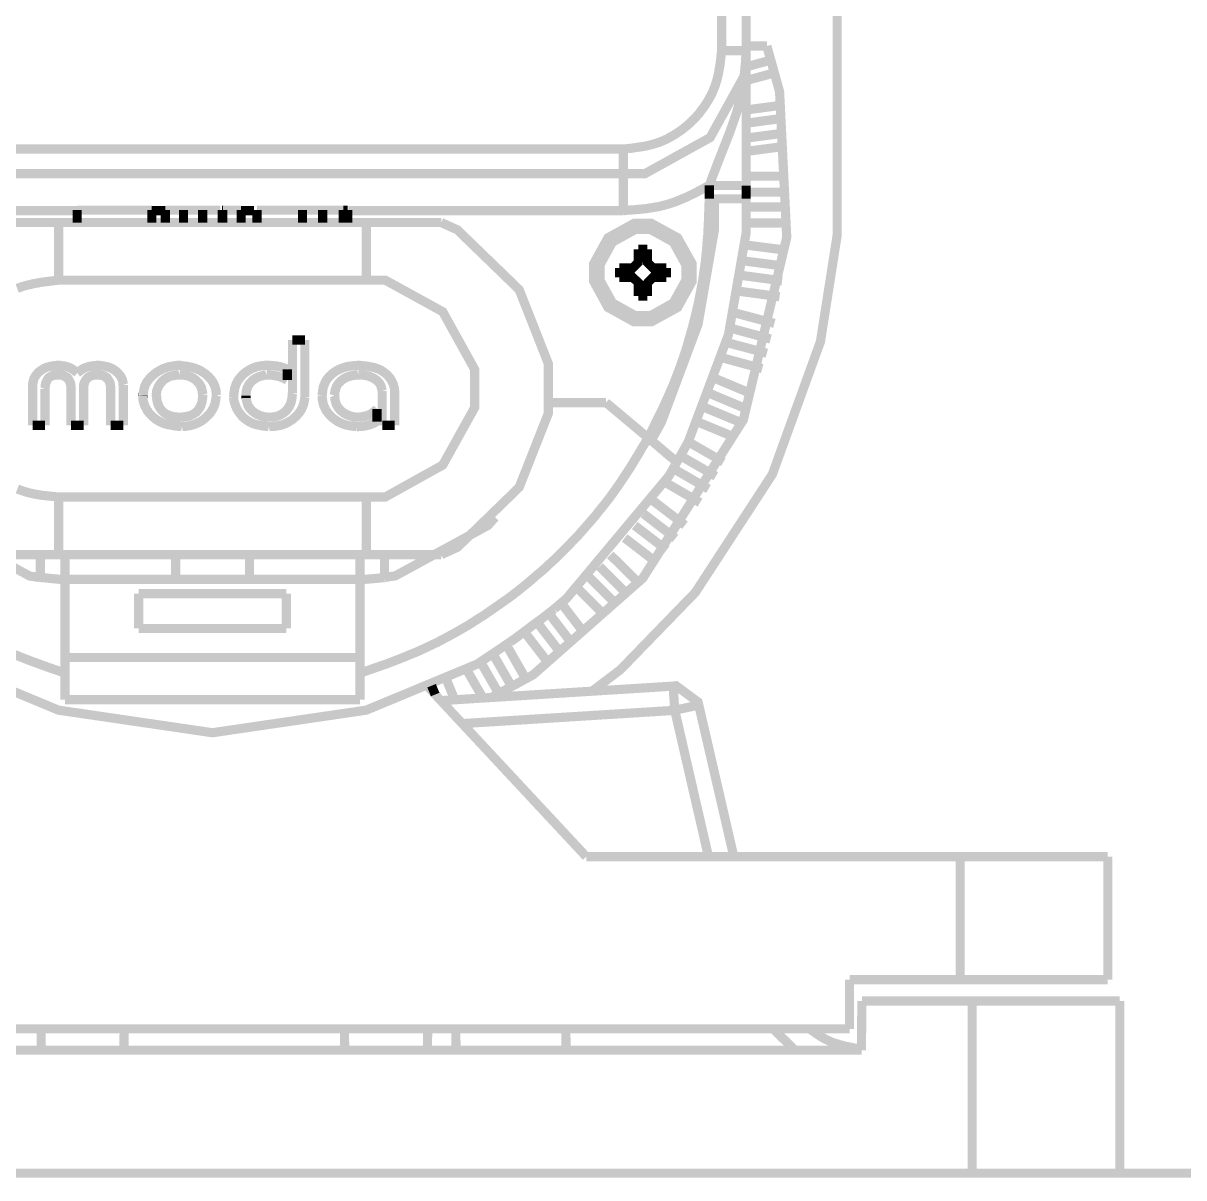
# Model space of a CAD drawing. Extents: x 0.54 to 10.46, y 0.74 to 7.76.
# Drawn here: x 9.474 to 9.8248, y 4.0445 to 4.3934 of the extents above; entities that cross this region are included whole.
import ezdxf

# ---------------------------------------------------------------- set-up
doc = ezdxf.new("R2010")
doc.units = 0
doc.layers.get('0').update_dxf_attribs({"linetype": 'CONTINUOUS'})

msp = doc.modelspace()

# ---------------------------------------------------------------- linework, layer by layer
at = {"color": 0, "const_width": 0.00278}
for points in [[(9.68511, 4.3851), (9.68511, 4.5281)], [(9.69254, 4.5281), (9.69254, 4.3851)], [(9.72006, 4.43338), (9.72006, 4.34011)], [(9.61556, 4.18967), (9.62815, 4.1965), (9.66129, 4.22569), (9.69168, 4.27354), (9.70481, 4.32867), (9.70264, 4.37272), (9.69879, 4.3865)], [(9.68511, 4.3851), (9.68506, 4.38439), (9.68494, 4.38363), (9.6849, 4.38292), (9.68479, 4.38217), (9.68468, 4.38146), (9.68463, 4.38075), (9.68446, 4.37999), (9.68425, 4.37858), (9.68392, 4.37717), (9.68375, 4.37642), (9.68354, 4.37576), (9.68332, 4.37506), (9.68311, 4.3744), (9.68283, 4.37369), (9.68257, 4.37304), (9.68229, 4.37235), (9.68197, 4.37169), (9.68158, 4.37104), (9.68126, 4.37044), (9.68088, 4.36979), (9.68012, 4.3686), (9.67969, 4.36794), (9.67925, 4.3674), (9.67839, 4.36621), (9.67692, 4.36458), (9.67637, 4.3641), (9.67589, 4.36356), (9.67481, 4.36257), (9.67426, 4.36214), (9.67367, 4.36165), (9.67313, 4.36122), (9.67253, 4.36079), (9.67193, 4.3604), (9.67128, 4.35997), (9.67068, 4.3596), (9.67003, 4.35921), (9.66938, 4.35889), (9.66878, 4.35851), (9.66808, 4.35818), (9.66749, 4.35792), (9.66678, 4.35764), (9.66613, 4.35736), (9.66401, 4.35672), (9.66336, 4.35656), (9.66265, 4.35639), (9.66189, 4.35622), (9.65978, 4.3559), (9.65901, 4.35579), (9.65831, 4.35568), (9.65756, 4.35558), (9.65685, 4.35553), (9.65608, 4.35542), (9.65539, 4.35536)], [(9.65539, 4.34793), (9.66194, 4.34793), (9.68164, 4.35883), (9.69254, 4.37853), (9.69254, 4.3851)], [(9.69254, 4.3851), (9.69228, 4.38075), (9.69217, 4.37989), (9.69211, 4.37901), (9.69146, 4.37381), (9.69125, 4.37294), (9.69114, 4.37207), (9.69092, 4.37125), (9.69069, 4.37039), (9.69054, 4.36951), (9.69026, 4.36871), (9.69006, 4.36783), (9.68983, 4.36703), (9.68956, 4.36615), (9.68901, 4.36453), (9.68875, 4.36367), (9.68842, 4.36285), (9.68815, 4.36203), (9.68782, 4.36117), (9.68756, 4.36035), (9.6869, 4.35872), (9.68658, 4.35786), (9.6856, 4.35542), (9.68528, 4.35454), (9.68463, 4.35292), (9.68431, 4.35206), (9.68397, 4.35124), (9.683, 4.34864), (9.68267, 4.34782), (9.68201, 4.34608), (9.68175, 4.34521), (9.68138, 4.34435)], [(9.69254, 4.3851), (9.68511, 4.3851)], [(9.69879, 4.3865), (9.69254, 4.3865)], [(9.69254, 4.3851), (9.69254, 4.34435)], [(9.69993, 4.38222), (9.69254, 4.38021)], [(9.69254, 4.37608), (9.70085, 4.37831)], [(9.70281, 4.36854), (9.69254, 4.36719)], [(9.69254, 4.36317), (9.7034, 4.36464)], [(9.704, 4.36019), (9.69254, 4.35867)], [(9.40701, 4.35536), (9.65539, 4.35536)], [(9.65539, 4.35536), (9.65539, 4.34793)], [(9.69254, 4.35465), (9.70443, 4.35622)], [(9.40701, 4.34793), (9.65539, 4.34793)], [(9.65539, 4.33675), (9.65539, 4.34793)], [(9.70508, 4.34717), (9.69254, 4.34717)], [(9.65539, 4.33675), (9.65625, 4.33681), (9.65712, 4.33692), (9.65799, 4.33697), (9.65881, 4.33703), (9.65967, 4.33713), (9.66054, 4.33718), (9.6614, 4.33729), (9.66228, 4.33735), (9.66308, 4.33751), (9.66396, 4.33762), (9.66482, 4.33778), (9.66564, 4.33789), (9.66644, 4.33806), (9.66808, 4.33849), (9.66894, 4.33871), (9.66971, 4.33897), (9.67133, 4.33951), (9.6721, 4.33985), (9.6729, 4.34017), (9.67367, 4.3405), (9.67449, 4.34082), (9.676, 4.34158), (9.67681, 4.34196), (9.67757, 4.34233), (9.67833, 4.34278), (9.6791, 4.34315), (9.6799, 4.34358), (9.68061, 4.34397), (9.68138, 4.34435)], [(9.68138, 4.34033), (9.68138, 4.3444)], [(9.68138, 4.34435), (9.69254, 4.34435)], [(9.69254, 4.34435), (9.69254, 4.34033)], [(9.69254, 4.34233), (9.70518, 4.34233)], [(9.646, 4.19157), (9.65451, 4.19803), (9.67719, 4.2214), (9.70047, 4.25711), (9.715, 4.29719), (9.72006, 4.32937), (9.72006, 4.34006)], [(9.68138, 4.34033), (9.6811, 4.33247), (9.68099, 4.33089), (9.68093, 4.32932), (9.68078, 4.32781), (9.68056, 4.32465), (9.68039, 4.32308), (9.68024, 4.32156), (9.67979, 4.31842), (9.67958, 4.31689), (9.67936, 4.31532), (9.67904, 4.31381), (9.67876, 4.31222), (9.67844, 4.31071), (9.67817, 4.30914), (9.67779, 4.30761), (9.67746, 4.3061), (9.67632, 4.30154), (9.67458, 4.29546), (9.6741, 4.294), (9.67361, 4.29249), (9.67307, 4.29101), (9.67258, 4.28956), (9.67204, 4.28808), (9.67144, 4.28657), (9.6709, 4.28515), (9.67031, 4.28369), (9.66965, 4.28222), (9.66906, 4.28082), (9.6684, 4.2794), (9.66775, 4.27794), (9.6671, 4.27653), (9.66499, 4.27229), (9.66433, 4.27089), (9.66363, 4.26953), (9.66287, 4.26812)], [(9.66385, 4.26731), (9.66694, 4.27289), (9.678, 4.30246), (9.68289, 4.33068), (9.68289, 4.34006)], [(9.6716, 4.26079), (9.67503, 4.26687), (9.68718, 4.29921), (9.69254, 4.33008), (9.69254, 4.34033)], [(9.69254, 4.34033), (9.68138, 4.34033)], [(9.51286, 4.33692), (9.49029, 4.33692)], [(9.49029, 4.33692), (9.49029, 4.33317)], [(9.51286, 4.33692), (9.51286, 4.33317)], [(9.51693, 4.33692), (9.51693, 4.33317)], [(9.52246, 4.33692), (9.51693, 4.33692)], [(9.52246, 4.33692), (9.52246, 4.33317)], [(9.52821, 4.33692), (9.52251, 4.33692)], [(9.52821, 4.33692), (9.52821, 4.33317)], [(9.53358, 4.33692), (9.52821, 4.33692)], [(9.53435, 4.33692), (9.53407, 4.33692)], [(9.53412, 4.33692), (9.53412, 4.33317)], [(9.53435, 4.33692), (9.53435, 4.33317)], [(9.53987, 4.33692), (9.53435, 4.33692)], [(9.53987, 4.33692), (9.53987, 4.33317)], [(9.54465, 4.33317), (9.54465, 4.33692)], [(9.55843, 4.33692), (9.54471, 4.33692)], [(9.55843, 4.33692), (9.55843, 4.33317)], [(9.56451, 4.33692), (9.55843, 4.33692)], [(9.56451, 4.33692), (9.56451, 4.33317)], [(9.57075, 4.33692), (9.56451, 4.33692)], [(9.57075, 4.33692), (9.57075, 4.33317)], [(9.57206, 4.33692), (9.57075, 4.33692)], [(9.57206, 4.33692), (9.57206, 4.33317)], [(9.70518, 4.33783), (9.69254, 4.33783)], [(9.48469, 4.33317), (9.46203, 4.33317)], [(9.48469, 4.31575), (9.48469, 4.33317)], [(9.48469, 4.33317), (9.57769, 4.33317)], [(9.57769, 4.33317), (9.57769, 4.31575)], [(9.60037, 4.33317), (9.57769, 4.33317)], [(9.63276, 4.28299), (9.63276, 4.29047), (9.62392, 4.31288), (9.60525, 4.33094), (9.60037, 4.33317)], [(9.69239, 4.33301), (9.70503, 4.33301)], [(9.65994, 4.32508), (9.66271, 4.32508)], [(9.65994, 4.32167), (9.65994, 4.32508)], [(9.66271, 4.32508), (9.66271, 4.32167)], [(9.70449, 4.32482), (9.69194, 4.32644)], [(9.65767, 4.31944), (9.65821, 4.31944), (9.65989, 4.32113), (9.65989, 4.32167)], [(9.65994, 4.32249), (9.66271, 4.32249)], [(9.66271, 4.32167), (9.66271, 4.32113), (9.66439, 4.31944), (9.66499, 4.31944)], [(9.69146, 4.32161), (9.704, 4.31999)], [(9.65424, 4.31944), (9.65767, 4.31944)], [(9.65424, 4.31662), (9.65424, 4.31944)], [(9.65685, 4.31662), (9.65685, 4.31944)], [(9.66499, 4.31944), (9.6684, 4.31944)], [(9.66581, 4.31944), (9.66581, 4.31662)], [(9.6684, 4.31944), (9.6684, 4.31662)], [(9.47217, 4.31326), (9.47319, 4.31364), (9.47418, 4.31396), (9.47521, 4.31424), (9.47624, 4.31446), (9.47726, 4.31472), (9.47831, 4.31489), (9.47939, 4.31511), (9.48042, 4.31521), (9.4815, 4.31538), (9.48258, 4.31549), (9.48367, 4.31565), (9.48469, 4.31575)], [(9.48469, 4.31575), (9.57769, 4.31575)], [(9.57769, 4.25022), (9.58344, 4.25022), (9.60081, 4.25988), (9.61046, 4.27724), (9.61046, 4.28299), (9.61046, 4.28879), (9.60081, 4.30621), (9.58344, 4.31575), (9.57769, 4.31575)], [(9.65767, 4.31662), (9.65424, 4.31662)], [(9.65994, 4.3144), (9.65994, 4.315), (9.65821, 4.31662), (9.65767, 4.31662)], [(9.65994, 4.31099), (9.65994, 4.31435)], [(9.66271, 4.3144), (9.66271, 4.31099)], [(9.66499, 4.31662), (9.66439, 4.31662), (9.66276, 4.31494), (9.66276, 4.31435)], [(9.6684, 4.31662), (9.66499, 4.31662)], [(9.7034, 4.31554), (9.69092, 4.31722)], [(9.66271, 4.31353), (9.65994, 4.31353)], [(9.66271, 4.31099), (9.65994, 4.31099)], [(9.69011, 4.31244), (9.70264, 4.31076)], [(9.70107, 4.30268), (9.68886, 4.30593)], [(9.68778, 4.30126), (9.69993, 4.29796)], [(9.55539, 4.29769), (9.55914, 4.29769)], [(9.55539, 4.28157), (9.55539, 4.29769)], [(9.55914, 4.29769), (9.55914, 4.28043)], [(9.69879, 4.29368), (9.68658, 4.29693)], [(9.47683, 4.28407), (9.47683, 4.28429), (9.47689, 4.28444), (9.47694, 4.28467), (9.47694, 4.28483), (9.477, 4.28504), (9.47706, 4.28521), (9.47706, 4.28543), (9.47715, 4.28575), (9.47721, 4.28597), (9.47743, 4.28629), (9.47749, 4.28646), (9.4776, 4.28668), (9.47771, 4.28678), (9.47803, 4.28728), (9.47819, 4.28743), (9.47831, 4.2876), (9.47857, 4.28787), (9.47874, 4.28797), (9.479, 4.28825), (9.47999, 4.2889), (9.48014, 4.28896), (9.48047, 4.28917), (9.48062, 4.28922), (9.48085, 4.28933), (9.48118, 4.28944), (9.48139, 4.2895), (9.48156, 4.28956), (9.48178, 4.28961), (9.48193, 4.28965), (9.48215, 4.28971), (9.48232, 4.28976), (9.48247, 4.28976), (9.48269, 4.28982), (9.48292, 4.28982), (9.48307, 4.28988), (9.48329, 4.28988), (9.48346, 4.28993), (9.48383, 4.28993), (9.48406, 4.28999), (9.48465, 4.28999)], [(9.48465, 4.28999), (9.48508, 4.28999), (9.48525, 4.28993), (9.48557, 4.28993), (9.48574, 4.28988), (9.48606, 4.28988), (9.48617, 4.28982), (9.48639, 4.28982), (9.48649, 4.28976), (9.48665, 4.28976), (9.48714, 4.28961), (9.48725, 4.28961), (9.48774, 4.28944), (9.48785, 4.28939), (9.48801, 4.28928), (9.48833, 4.28917), (9.48844, 4.28911), (9.48861, 4.28901), (9.48872, 4.28896), (9.48887, 4.28885), (9.48899, 4.28879), (9.4891, 4.28868), (9.48926, 4.28857), (9.48936, 4.28851), (9.48953, 4.28842), (9.48975, 4.28819), (9.4899, 4.28808), (9.49001, 4.28803), (9.49035, 4.28771)], [(9.49035, 4.28771), (9.4905, 4.28782), (9.49061, 4.28792), (9.49078, 4.28803), (9.49089, 4.28814), (9.49104, 4.28825), (9.49115, 4.28836), (9.49132, 4.28847), (9.49143, 4.28857), (9.49175, 4.28879), (9.49186, 4.28885), (9.49219, 4.28907), (9.49251, 4.28917), (9.49268, 4.28928), (9.49382, 4.28965), (9.49403, 4.28971), (9.49414, 4.28971), (9.49436, 4.28976), (9.49451, 4.28976), (9.49468, 4.28982), (9.49485, 4.28982), (9.49507, 4.28988), (9.49539, 4.28988), (9.49556, 4.28993), (9.4961, 4.28993), (9.49625, 4.28999), (9.49681, 4.28999)], [(9.49681, 4.28999), (9.49696, 4.28999), (9.49713, 4.28993), (9.49756, 4.28993), (9.49772, 4.28988), (9.49789, 4.28988), (9.4981, 4.28982), (9.49826, 4.28982), (9.49849, 4.28976), (9.49864, 4.28976), (9.49881, 4.28971), (9.49903, 4.28965), (9.49918, 4.28961), (9.4994, 4.28956), (9.49957, 4.28956), (9.49972, 4.2895), (9.49989, 4.28939), (9.50006, 4.28933), (9.50028, 4.28928), (9.50043, 4.28922), (9.5006, 4.28911), (9.50076, 4.28907), (9.50108, 4.28885), (9.50125, 4.28879), (9.50174, 4.28847), (9.50185, 4.28836), (9.50217, 4.28814), (9.50228, 4.28797), (9.50244, 4.28787), (9.50271, 4.2876), (9.50282, 4.28743), (9.5031, 4.28717), (9.50319, 4.287), (9.50331, 4.28689), (9.50353, 4.28657), (9.50358, 4.2864), (9.50379, 4.28608), (9.50385, 4.28592), (9.5039, 4.28569), (9.50401, 4.28554), (9.50401, 4.28537), (9.50407, 4.28521), (9.50413, 4.285), (9.50413, 4.28483), (9.50418, 4.28461), (9.50418, 4.28424), (9.50424, 4.28407)], [(9.51019, 4.28097), (9.51031, 4.28153), (9.51031, 4.28179), (9.51036, 4.28212), (9.51058, 4.28321), (9.51069, 4.28347), (9.51074, 4.28375), (9.51085, 4.28396), (9.51096, 4.28424), (9.51107, 4.28444), (9.51124, 4.28472), (9.51139, 4.28494), (9.51156, 4.28521), (9.51221, 4.28608), (9.51303, 4.28689), (9.51346, 4.28722), (9.51367, 4.28743), (9.51432, 4.28792), (9.51454, 4.28803), (9.51508, 4.28836), (9.51531, 4.28851), (9.51557, 4.28863), (9.51579, 4.28874), (9.51606, 4.2889), (9.51628, 4.28901), (9.51654, 4.28911), (9.51682, 4.28917), (9.51736, 4.28939), (9.51758, 4.28944), (9.5179, 4.28956), (9.51812, 4.28961), (9.51844, 4.28965), (9.51867, 4.28971), (9.51899, 4.28976), (9.51926, 4.28982), (9.51953, 4.28982), (9.52007, 4.28993), (9.52035, 4.28993), (9.52061, 4.28999), (9.52115, 4.28999)], [(9.52115, 4.28999), (9.52149, 4.28999), (9.52203, 4.28988), (9.52235, 4.28988), (9.52289, 4.28976), (9.52322, 4.28976), (9.52458, 4.2895), (9.5249, 4.28939), (9.52513, 4.28933), (9.52544, 4.28928), (9.52567, 4.28917), (9.52599, 4.28911), (9.52621, 4.28901), (9.52729, 4.28857), (9.5275, 4.28842), (9.52778, 4.28831), (9.528, 4.28814), (9.52826, 4.28797), (9.52849, 4.28782), (9.52875, 4.28765), (9.52919, 4.28733), (9.5294, 4.28711), (9.52963, 4.28694), (9.52983, 4.28674), (9.53006, 4.28657), (9.53022, 4.28635), (9.53065, 4.28592), (9.53097, 4.28549), (9.53114, 4.28521), (9.53131, 4.285), (9.53142, 4.28472), (9.53157, 4.2845), (9.53201, 4.28342), (9.53212, 4.28288), (9.53222, 4.28261), (9.53228, 4.28233), (9.53228, 4.28201), (9.53233, 4.28174), (9.53233, 4.28119), (9.53239, 4.28087)], [(9.5376, 4.28039), (9.5376, 4.28065), (9.53765, 4.28093), (9.53765, 4.28119), (9.53771, 4.28147), (9.53771, 4.28174), (9.53787, 4.28256), (9.53787, 4.28282), (9.53792, 4.2831), (9.53803, 4.28331), (9.53808, 4.28358), (9.53819, 4.28386), (9.53825, 4.28407), (9.53836, 4.28435), (9.53847, 4.28456), (9.53857, 4.28483), (9.53868, 4.28504), (9.53885, 4.28532), (9.53901, 4.28554), (9.53911, 4.28575), (9.53928, 4.28597), (9.5395, 4.28618), (9.53961, 4.2864), (9.54021, 4.287), (9.54036, 4.28722), (9.54081, 4.28754), (9.54096, 4.28771), (9.54124, 4.28787), (9.54139, 4.28803), (9.54167, 4.28819), (9.54189, 4.28836), (9.5421, 4.28847), (9.54232, 4.28863), (9.54258, 4.28874), (9.54281, 4.2889), (9.54308, 4.28901), (9.54329, 4.28911), (9.54357, 4.28922), (9.54378, 4.28933), (9.54406, 4.28939), (9.54428, 4.2895), (9.54454, 4.28961), (9.54536, 4.28976), (9.54557, 4.28982), (9.5459, 4.28988), (9.54611, 4.28988), (9.54639, 4.28993), (9.54665, 4.28993), (9.54693, 4.28999), (9.54719, 4.28999)], [(9.54719, 4.28999), (9.54856, 4.28999), (9.54872, 4.28993), (9.54958, 4.28993), (9.54975, 4.28988), (9.55007, 4.28988), (9.55024, 4.28982), (9.55057, 4.28982), (9.55072, 4.28976), (9.55094, 4.28976), (9.55106, 4.28971), (9.55122, 4.28965), (9.55143, 4.28965), (9.55154, 4.28961), (9.55171, 4.28956), (9.55192, 4.2895), (9.55208, 4.28944), (9.55219, 4.28939), (9.55236, 4.28939), (9.55257, 4.28933), (9.55268, 4.28928), (9.55365, 4.28896), (9.55382, 4.28885)], [(9.56435, 4.28087), (9.5644, 4.28119), (9.5644, 4.28147), (9.56446, 4.28174), (9.56451, 4.28207), (9.56451, 4.28233), (9.56461, 4.28288), (9.56467, 4.28321), (9.56472, 4.28347), (9.56483, 4.28375), (9.56489, 4.28401), (9.56506, 4.28429), (9.56526, 4.28483), (9.56537, 4.28504), (9.56569, 4.2856), (9.56603, 4.28603), (9.56619, 4.28629), (9.5664, 4.28651), (9.56657, 4.28674), (9.56679, 4.28689), (9.56722, 4.28733), (9.56765, 4.28765), (9.56793, 4.28787), (9.56836, 4.28819), (9.56862, 4.28831), (9.56885, 4.28847), (9.56912, 4.28857), (9.56939, 4.28874), (9.56967, 4.28885), (9.56988, 4.28896), (9.57021, 4.28907), (9.57042, 4.28917), (9.57069, 4.28928), (9.57101, 4.28939), (9.57129, 4.28944), (9.57156, 4.28956), (9.57238, 4.28971), (9.57269, 4.28976), (9.57297, 4.28976), (9.57351, 4.28988), (9.57383, 4.28988), (9.57411, 4.28993), (9.57471, 4.28993), (9.57497, 4.28999), (9.57557, 4.28999)], [(9.57557, 4.28999), (9.57585, 4.28999), (9.57611, 4.28993), (9.57639, 4.28993), (9.57667, 4.28988), (9.57693, 4.28988), (9.57715, 4.28982), (9.57747, 4.28982), (9.57769, 4.28976), (9.57801, 4.28976), (9.57824, 4.28971), (9.57932, 4.2895), (9.57954, 4.28944), (9.58035, 4.28928), (9.58057, 4.28917), (9.58083, 4.28907), (9.58106, 4.28901), (9.5816, 4.28879), (9.58182, 4.28868), (9.58208, 4.28857), (9.58251, 4.28825), (9.58274, 4.28814), (9.58382, 4.28733), (9.58399, 4.28711), (9.58421, 4.28694), (9.58453, 4.28651), (9.5849, 4.28614), (9.58501, 4.28592), (9.58518, 4.28564), (9.58529, 4.28543), (9.58544, 4.28521), (9.58556, 4.28494), (9.58567, 4.28472), (9.58578, 4.28444), (9.58589, 4.28424), (9.58594, 4.28396), (9.58604, 4.28369), (9.58615, 4.28315), (9.58621, 4.28293), (9.58621, 4.28267), (9.58626, 4.28239), (9.58626, 4.28185)], [(9.68522, 4.29232), (9.69738, 4.28901)], [(9.48454, 4.28717), (9.48443, 4.28717), (9.48432, 4.28711), (9.48383, 4.28711), (9.48372, 4.28706), (9.48346, 4.28706), (9.48335, 4.287), (9.48312, 4.287), (9.48292, 4.28689), (9.48275, 4.28689), (9.48199, 4.28651), (9.48182, 4.28635), (9.48172, 4.28629), (9.48156, 4.28614), (9.4815, 4.28603), (9.48139, 4.28592), (9.48118, 4.28549), (9.48112, 4.28543), (9.48101, 4.28521), (9.48096, 4.28504), (9.48085, 4.28483), (9.48085, 4.28472), (9.48079, 4.28461), (9.48079, 4.2845), (9.48074, 4.28435), (9.48074, 4.28413), (9.48068, 4.28401), (9.48068, 4.28375), (9.48062, 4.28364), (9.48062, 4.28293), (9.48058, 4.28282)], [(9.48844, 4.28304), (9.48844, 4.28353), (9.48839, 4.28364), (9.48839, 4.28396), (9.48833, 4.28407), (9.48833, 4.28429), (9.48828, 4.2844), (9.48828, 4.2845), (9.48822, 4.28461), (9.48822, 4.28472), (9.48817, 4.28489), (9.48813, 4.28494), (9.48813, 4.28504), (9.48785, 4.2856), (9.48768, 4.28575), (9.48757, 4.28597), (9.48747, 4.28603), (9.48742, 4.28614), (9.48731, 4.28618), (9.48725, 4.28629), (9.48703, 4.2864), (9.48699, 4.28651), (9.48643, 4.28678), (9.48639, 4.28683), (9.48628, 4.28689), (9.48611, 4.28689), (9.48589, 4.287), (9.48574, 4.287), (9.48557, 4.28706), (9.48546, 4.28706), (9.48535, 4.28711), (9.48492, 4.28711), (9.48475, 4.28717), (9.48454, 4.28717)], [(9.49653, 4.28717), (9.49625, 4.28717), (9.49621, 4.28711), (9.49571, 4.28711), (9.49561, 4.28706), (9.49522, 4.28706), (9.49511, 4.287), (9.49501, 4.287), (9.4949, 4.28694), (9.49479, 4.28694), (9.49457, 4.28683), (9.49447, 4.28683), (9.49436, 4.28678), (9.49419, 4.28674), (9.49408, 4.28668), (9.49403, 4.28662), (9.4936, 4.2864), (9.49354, 4.28629), (9.49343, 4.28624), (9.49328, 4.28608), (9.49322, 4.28597), (9.49294, 4.28569), (9.49278, 4.28537), (9.49274, 4.28532), (9.49246, 4.28478), (9.49246, 4.28467), (9.4924, 4.28456), (9.49235, 4.2844), (9.49235, 4.28418), (9.49229, 4.28407), (9.49229, 4.28386), (9.49224, 4.28375), (9.49224, 4.28326)], [(9.50043, 4.28326), (9.50043, 4.28347), (9.50037, 4.28358), (9.50037, 4.2839), (9.50032, 4.28401), (9.50032, 4.28424), (9.50028, 4.28435), (9.50028, 4.28444), (9.50022, 4.28456), (9.50022, 4.28467), (9.50017, 4.28478), (9.50017, 4.28489), (9.5, 4.28521), (9.49994, 4.28526), (9.49972, 4.28569), (9.49957, 4.28586), (9.49951, 4.28597), (9.49946, 4.28603), (9.4994, 4.28614), (9.49918, 4.28624), (9.49914, 4.28635), (9.49903, 4.2864), (9.49886, 4.28657), (9.49864, 4.28668), (9.49858, 4.28674), (9.49849, 4.28674), (9.49815, 4.28689), (9.49804, 4.28689), (9.49794, 4.28694), (9.49783, 4.28694), (9.49772, 4.287), (9.49761, 4.287), (9.4975, 4.28706), (9.49729, 4.28706), (9.49718, 4.28711), (9.49675, 4.28711), (9.49664, 4.28717), (9.49653, 4.28717)], [(9.52126, 4.28717), (9.52106, 4.28711), (9.52051, 4.28711), (9.52035, 4.28706), (9.52018, 4.28706), (9.51997, 4.287), (9.51981, 4.287), (9.51958, 4.28694), (9.51942, 4.28694), (9.5191, 4.28683), (9.51888, 4.28683), (9.51856, 4.28674), (9.51833, 4.28668), (9.51818, 4.28662), (9.51801, 4.28651), (9.51768, 4.2864), (9.51719, 4.28608), (9.51704, 4.28603), (9.51688, 4.28592), (9.51676, 4.28581), (9.5166, 4.28569), (9.51633, 4.28543), (9.516, 4.28521), (9.5159, 4.28504), (9.51579, 4.28494), (9.51557, 4.28461), (9.5154, 4.2845), (9.51519, 4.28418), (9.51514, 4.28401), (9.51481, 4.28353), (9.51471, 4.28321), (9.5146, 4.28304), (9.51454, 4.28288), (9.51449, 4.28267), (9.51432, 4.28217), (9.51432, 4.28196), (9.51426, 4.28179), (9.51426, 4.28142), (9.51421, 4.28125), (9.51421, 4.28103)], [(9.52826, 4.28119), (9.52821, 4.28142), (9.52821, 4.28157), (9.52815, 4.28174), (9.52815, 4.28196), (9.5281, 4.28212), (9.5281, 4.28228), (9.52806, 4.2825), (9.52794, 4.28282), (9.52794, 4.28299), (9.52789, 4.28321), (9.52778, 4.28336), (9.52767, 4.28369), (9.52746, 4.28401), (9.5274, 4.28418), (9.52729, 4.28429), (9.52696, 4.28478), (9.52658, 4.28515), (9.52642, 4.28526), (9.52632, 4.28543), (9.52621, 4.28554), (9.52572, 4.28586), (9.52561, 4.28597), (9.52544, 4.28608), (9.52528, 4.28614), (9.52496, 4.28635), (9.52479, 4.2864), (9.52463, 4.28651), (9.52414, 4.28668), (9.52393, 4.28674), (9.52382, 4.28678), (9.5236, 4.28683), (9.52328, 4.28694), (9.52306, 4.28694), (9.52274, 4.28706), (9.52235, 4.28706), (9.52219, 4.28711), (9.52165, 4.28711), (9.52143, 4.28717), (9.52126, 4.28717)], [(9.54753, 4.28717), (9.54719, 4.28706), (9.54704, 4.28706), (9.54688, 4.287), (9.54671, 4.287), (9.54656, 4.28694), (9.54633, 4.28689), (9.54601, 4.28678), (9.54585, 4.28678), (9.54503, 4.28651), (9.54486, 4.2864), (9.54454, 4.28629), (9.54438, 4.28618), (9.54428, 4.28608), (9.54411, 4.28603), (9.54378, 4.28581), (9.54368, 4.28575), (9.54357, 4.2856), (9.54324, 4.28537), (9.54264, 4.28478), (9.54254, 4.28461), (9.54243, 4.2845), (9.54232, 4.28435), (9.54221, 4.28424), (9.54215, 4.28407), (9.54204, 4.2839), (9.54199, 4.28375), (9.54189, 4.28358), (9.54178, 4.28326), (9.54167, 4.2831), (9.54156, 4.28276), (9.54156, 4.28261), (9.54144, 4.28228), (9.54144, 4.28212), (9.54139, 4.28196), (9.54139, 4.28157), (9.54135, 4.28142), (9.54135, 4.28087)], [(9.55382, 4.28554), (9.55365, 4.28564), (9.55354, 4.28569), (9.55339, 4.28575), (9.55322, 4.28586), (9.55306, 4.28592), (9.55296, 4.28597), (9.55279, 4.28608), (9.55263, 4.28614), (9.55251, 4.28618), (9.55203, 4.28635), (9.55186, 4.28646), (9.55176, 4.28651), (9.55143, 4.28662), (9.55126, 4.28662), (9.55078, 4.28678), (9.55063, 4.28678), (9.55051, 4.28683), (9.55029, 4.28689), (9.55013, 4.28689), (9.55003, 4.28694), (9.54964, 4.28694), (9.54949, 4.287), (9.54937, 4.287), (9.54915, 4.28706), (9.54872, 4.28706), (9.5485, 4.28711), (9.54785, 4.28711), (9.54775, 4.28717), (9.54758, 4.28717)], [(9.55382, 4.28885), (9.55382, 4.28554)], [(9.57531, 4.28717), (9.57508, 4.28711), (9.57471, 4.28711), (9.57449, 4.28706), (9.57433, 4.28706), (9.57417, 4.287), (9.57394, 4.287), (9.57379, 4.28694), (9.57357, 4.28694), (9.57324, 4.28683), (9.57303, 4.28678), (9.57281, 4.28678), (9.57232, 4.28662), (9.5721, 4.28657), (9.57194, 4.28651), (9.57178, 4.2864), (9.57161, 4.28635), (9.57129, 4.28614), (9.57107, 4.28608), (9.57096, 4.28597), (9.57081, 4.28586), (9.57058, 4.28575), (9.57047, 4.28564), (9.57015, 4.28543), (9.56988, 4.28515), (9.56976, 4.285), (9.56961, 4.28489), (9.5695, 4.28472), (9.56933, 4.28461), (9.56879, 4.28381), (9.56874, 4.28364), (9.56862, 4.28347), (9.56853, 4.28315), (9.56847, 4.28293), (9.56842, 4.28276), (9.56831, 4.28261), (9.56831, 4.28239), (9.56825, 4.28222), (9.56819, 4.28201), (9.56819, 4.28185), (9.56814, 4.28163), (9.56814, 4.28108), (9.56808, 4.28087)], [(9.58251, 4.28228), (9.58242, 4.28261), (9.58242, 4.28282), (9.58219, 4.28347), (9.58219, 4.28364), (9.58214, 4.28381), (9.58203, 4.28396), (9.58197, 4.28407), (9.58188, 4.28424), (9.58182, 4.2844), (9.58171, 4.28456), (9.58149, 4.28478), (9.58138, 4.28494), (9.58128, 4.28504), (9.58117, 4.28521), (9.58106, 4.28532), (9.58089, 4.28543), (9.58078, 4.28554), (9.58062, 4.28564), (9.58051, 4.28575), (9.58035, 4.28581), (9.58024, 4.28592), (9.57992, 4.28614), (9.57975, 4.28618), (9.57932, 4.2864), (9.579, 4.28651), (9.57883, 4.28662), (9.57835, 4.28678), (9.57818, 4.28678), (9.57785, 4.28689), (9.57764, 4.28694), (9.57753, 4.28694), (9.57731, 4.287), (9.57715, 4.287), (9.57699, 4.28706), (9.57667, 4.28706), (9.5765, 4.28711), (9.57563, 4.28711), (9.57547, 4.28717), (9.57531, 4.28717)], [(9.47683, 4.27186), (9.47683, 4.28407)], [(9.48058, 4.28282), (9.48058, 4.27186)], [(9.48844, 4.27186), (9.48844, 4.28304)], [(9.49224, 4.28326), (9.49224, 4.27186)], [(9.50043, 4.27186), (9.50043, 4.28326)], [(9.50424, 4.28407), (9.50424, 4.27186)], [(9.60037, 4.23281), (9.60525, 4.23503), (9.62392, 4.25315), (9.63276, 4.27556), (9.63276, 4.28299)], [(9.69472, 4.28119), (9.68317, 4.28603)], [(9.5101, 4.28082), (9.5101, 4.28087), (9.51019, 4.28093), (9.51019, 4.28093), (9.51019, 4.28093), (9.51019, 4.28097), (9.51019, 4.28097)], [(9.52197, 4.27149), (9.52171, 4.27154), (9.52138, 4.27154), (9.52106, 4.2716), (9.52078, 4.2716), (9.52046, 4.27165), (9.52018, 4.27171), (9.51986, 4.27171), (9.51958, 4.27175), (9.51926, 4.27181), (9.51872, 4.27192), (9.51839, 4.27197), (9.51812, 4.27203), (9.51779, 4.27208), (9.51753, 4.27214), (9.51725, 4.27225), (9.51699, 4.27229), (9.51665, 4.2724), (9.51557, 4.27285), (9.51531, 4.273), (9.51503, 4.27311), (9.51481, 4.27328), (9.51426, 4.2736), (9.51406, 4.27376), (9.51378, 4.27393), (9.51357, 4.27414), (9.51335, 4.27431), (9.51307, 4.27453), (9.51292, 4.27474), (9.51264, 4.27496), (9.51247, 4.27518), (9.51204, 4.27561), (9.51187, 4.27582), (9.51172, 4.2761), (9.5115, 4.27632), (9.51139, 4.27658), (9.51107, 4.27713), (9.51096, 4.27735), (9.51079, 4.27761), (9.51058, 4.27815), (9.51053, 4.27849), (9.51031, 4.27903), (9.51025, 4.27935), (9.51019, 4.27962), (9.51014, 4.27994), (9.51014, 4.28054), (9.5101, 4.28082)], [(9.51421, 4.28103), (9.51421, 4.28087), (9.51426, 4.28065), (9.51426, 4.28043), (9.51432, 4.28028), (9.51432, 4.28006), (9.51437, 4.27983), (9.51437, 4.27968), (9.51443, 4.27946), (9.51449, 4.27929), (9.51449, 4.27908), (9.51454, 4.27892), (9.51465, 4.27849), (9.51471, 4.27832), (9.51481, 4.27815), (9.51486, 4.27794), (9.51497, 4.27778), (9.51508, 4.27756), (9.51514, 4.2774), (9.51568, 4.27658), (9.51639, 4.27588), (9.51654, 4.27576), (9.51671, 4.27561), (9.51719, 4.27528), (9.51742, 4.27518), (9.51758, 4.27512), (9.51774, 4.27501), (9.51796, 4.27496), (9.51812, 4.27485), (9.51828, 4.27479), (9.5185, 4.27474), (9.51867, 4.27468), (9.5191, 4.27458), (9.51926, 4.27453), (9.51947, 4.27453), (9.51964, 4.27447), (9.51986, 4.27442), (9.52046, 4.27442), (9.52067, 4.27436), (9.52143, 4.27436)], [(9.52143, 4.27436), (9.52181, 4.27436), (9.52203, 4.27442), (9.5224, 4.27442), (9.52263, 4.27447), (9.52285, 4.27447), (9.523, 4.27453), (9.52322, 4.27453), (9.52339, 4.27458), (9.5236, 4.27458), (9.52376, 4.27463), (9.52399, 4.27468), (9.52414, 4.27474), (9.52436, 4.27479), (9.52453, 4.27485), (9.52474, 4.2749), (9.52507, 4.27512), (9.52522, 4.27518), (9.52544, 4.27528), (9.52626, 4.27582), (9.52636, 4.27599), (9.52653, 4.2761), (9.52664, 4.27626), (9.52681, 4.27642), (9.52713, 4.27692), (9.52724, 4.27701), (9.52735, 4.27724), (9.52746, 4.2774), (9.5275, 4.27756), (9.52761, 4.27772), (9.52767, 4.27794), (9.52778, 4.2781), (9.52783, 4.27826), (9.52794, 4.27869), (9.528, 4.27886), (9.52806, 4.27908), (9.5281, 4.27924), (9.5281, 4.27962), (9.52815, 4.27983), (9.52815, 4.28), (9.52821, 4.28022), (9.52821, 4.28082), (9.52826, 4.28097), (9.52826, 4.28119)], [(9.53239, 4.28087), (9.53222, 4.28006), (9.53222, 4.27979), (9.53196, 4.27843), (9.53185, 4.27815), (9.53179, 4.27794), (9.53157, 4.2774), (9.53147, 4.27718), (9.53136, 4.27692), (9.53119, 4.27669), (9.53103, 4.27642), (9.53093, 4.27621), (9.53076, 4.27599), (9.5306, 4.27572), (9.53028, 4.27528), (9.53006, 4.27512), (9.52989, 4.2749), (9.52929, 4.27431), (9.52908, 4.27414), (9.52886, 4.27393), (9.528, 4.27328), (9.52778, 4.27317), (9.5275, 4.273), (9.52729, 4.27285), (9.52701, 4.27274), (9.52681, 4.27263), (9.52626, 4.2724), (9.52604, 4.27229), (9.5255, 4.27208), (9.52522, 4.27203), (9.52496, 4.27192), (9.5236, 4.27165), (9.52333, 4.27165), (9.52306, 4.2716), (9.52279, 4.2716), (9.52251, 4.27154), (9.52225, 4.27154), (9.52197, 4.27149)], [(9.54824, 4.27149), (9.54796, 4.27154), (9.54769, 4.27154), (9.54742, 4.2716), (9.54715, 4.2716), (9.5466, 4.27171), (9.54633, 4.27171), (9.54443, 4.27208), (9.54417, 4.27219), (9.54394, 4.27225), (9.5434, 4.27246), (9.54318, 4.27251), (9.54292, 4.27268), (9.54269, 4.27279), (9.54243, 4.27289), (9.54221, 4.27306), (9.54199, 4.27317), (9.54172, 4.27333), (9.54064, 4.27414), (9.54004, 4.27474), (9.5389, 4.27626), (9.53879, 4.27653), (9.53863, 4.27675), (9.53851, 4.27696), (9.53831, 4.2775), (9.53819, 4.27772), (9.53808, 4.278), (9.53803, 4.27826), (9.53782, 4.27881), (9.53776, 4.27903), (9.53765, 4.27957), (9.53765, 4.27983), (9.53754, 4.28039)], [(9.54135, 4.28087), (9.54135, 4.28049), (9.54135, 4.28049), (9.54135, 4.28043), (9.54135, 4.28043), (9.54135, 4.28033), (9.54135, 4.28033), (9.54139, 4.28028), (9.54139, 4.28028), (9.54139, 4.28017), (9.54139, 4.28017), (9.54139, 4.28011), (9.54139, 4.28011)], [(9.54139, 4.28011), (9.54139, 4.27989), (9.5415, 4.27957), (9.5415, 4.27935), (9.54167, 4.27886), (9.54167, 4.27865), (9.54183, 4.27815), (9.54194, 4.278), (9.54199, 4.27783), (9.5421, 4.27767), (9.54215, 4.2775), (9.54226, 4.27735), (9.54238, 4.27724), (9.54243, 4.27707), (9.54269, 4.27681), (9.54281, 4.27664), (9.54318, 4.27626), (9.54335, 4.27615), (9.54346, 4.27604), (9.54362, 4.27593), (9.54372, 4.27582), (9.54406, 4.27561), (9.54417, 4.2755), (9.54449, 4.27533), (9.54465, 4.27522), (9.54482, 4.27518), (9.54497, 4.27507), (9.54546, 4.2749), (9.54579, 4.27474), (9.54601, 4.27468), (9.54617, 4.27463), (9.54633, 4.27463), (9.5465, 4.27458), (9.54671, 4.27453), (9.54688, 4.27447), (9.54704, 4.27447), (9.54725, 4.27442), (9.54758, 4.27442), (9.54779, 4.27436), (9.5485, 4.27436)], [(9.55914, 4.28043), (9.55908, 4.28011), (9.55903, 4.27983), (9.55903, 4.27957), (9.55881, 4.27849), (9.55871, 4.27821), (9.55865, 4.278), (9.55832, 4.27718), (9.55821, 4.27696), (9.55811, 4.27669), (9.55794, 4.27647), (9.55778, 4.27621), (9.55761, 4.27599), (9.55751, 4.27576), (9.55729, 4.27556), (9.55697, 4.27512), (9.55675, 4.2749), (9.55658, 4.27468), (9.55638, 4.27453), (9.55599, 4.27414), (9.55578, 4.27399), (9.5555, 4.27376), (9.55533, 4.2736), (9.55507, 4.27344), (9.55485, 4.27328), (9.55464, 4.27317), (9.55436, 4.273), (9.55414, 4.27285), (9.55388, 4.27274), (9.55365, 4.27263), (9.55339, 4.27246), (9.55311, 4.27235), (9.5529, 4.27229), (9.55208, 4.27197), (9.55046, 4.27165), (9.55018, 4.27165), (9.54992, 4.2716), (9.54964, 4.2716), (9.54937, 4.27154), (9.5485, 4.27154), (9.54824, 4.27149)], [(9.55539, 4.28157), (9.55533, 4.28136), (9.55533, 4.28097), (9.55528, 4.28076), (9.55528, 4.28054), (9.55524, 4.28039), (9.55524, 4.28017), (9.55518, 4.27994), (9.55518, 4.27979), (9.55512, 4.27957), (9.55507, 4.2794), (9.55507, 4.27919), (9.55501, 4.27897), (9.55496, 4.27881), (9.5549, 4.2786), (9.55479, 4.27843), (9.55474, 4.27826), (9.55464, 4.27806), (9.55458, 4.27789), (9.55447, 4.27772), (9.55442, 4.2775), (9.55431, 4.27735), (9.55414, 4.27718), (9.55371, 4.27653), (9.55354, 4.27636), (9.55339, 4.27626), (9.55328, 4.2761), (9.55311, 4.27599), (9.55296, 4.27582), (9.55197, 4.27518), (9.55176, 4.27507), (9.5516, 4.27501), (9.55143, 4.2749), (9.55122, 4.27485), (9.55106, 4.27479), (9.55083, 4.27468), (9.55067, 4.27463), (9.55046, 4.27458), (9.55029, 4.27453), (9.55007, 4.27453), (9.54986, 4.27447), (9.54969, 4.27447), (9.54949, 4.27442), (9.54932, 4.27442), (9.5491, 4.27436), (9.5485, 4.27436)], [(9.57493, 4.27149), (9.57465, 4.27154), (9.57437, 4.27154), (9.57406, 4.2716), (9.57379, 4.2716), (9.57324, 4.27171), (9.57297, 4.27171), (9.57161, 4.27197), (9.57135, 4.27208), (9.57107, 4.27214), (9.56999, 4.27257), (9.56976, 4.27268), (9.5695, 4.27279), (9.56928, 4.27294), (9.56901, 4.27306), (9.56858, 4.27339), (9.56831, 4.27354), (9.56765, 4.27403), (9.56743, 4.27425), (9.56722, 4.27442), (9.56663, 4.27501), (9.56646, 4.27522), (9.56625, 4.27544), (9.56575, 4.2761), (9.5656, 4.27636), (9.56543, 4.27658), (9.56532, 4.27686), (9.56521, 4.27707), (9.56511, 4.27735), (9.56494, 4.27761), (9.56483, 4.27789), (9.56478, 4.27815), (9.56467, 4.27843), (9.56461, 4.27865), (9.56456, 4.27897), (9.5644, 4.27979), (9.5644, 4.28006), (9.56435, 4.28033), (9.56435, 4.28087)], [(9.56808, 4.28087), (9.56814, 4.28071), (9.56814, 4.28049), (9.56819, 4.28033), (9.56819, 4.28011), (9.56825, 4.27994), (9.56825, 4.27974), (9.56831, 4.27951), (9.56831, 4.27935), (9.56836, 4.27914), (9.56847, 4.27881), (9.56853, 4.2786), (9.56862, 4.27826), (9.56874, 4.27806), (9.56879, 4.27789), (9.56944, 4.27692), (9.56961, 4.27681), (9.56982, 4.27647), (9.56999, 4.27636), (9.57026, 4.2761), (9.57075, 4.27576), (9.5709, 4.27561), (9.57107, 4.27556), (9.57156, 4.27522), (9.57178, 4.27518), (9.57194, 4.27507), (9.5721, 4.27501), (9.57226, 4.2749), (9.57243, 4.27485), (9.57264, 4.27479), (9.57281, 4.27474), (9.57303, 4.27468), (9.57319, 4.27463), (9.5734, 4.27458), (9.57357, 4.27453), (9.57379, 4.27447), (9.57394, 4.27447), (9.57417, 4.27442), (9.57433, 4.27442), (9.57454, 4.27436), (9.57531, 4.27436)], [(9.58251, 4.27186), (9.58251, 4.28228)], [(9.58626, 4.28185), (9.58626, 4.27186)], [(9.68147, 4.28153), (9.69303, 4.27669)], [(9.57531, 4.27436), (9.57563, 4.27436), (9.57579, 4.27442), (9.57596, 4.27442), (9.57611, 4.27447), (9.57639, 4.27447), (9.57656, 4.27453), (9.57671, 4.27453), (9.57687, 4.27458), (9.57704, 4.27458), (9.57721, 4.27463), (9.57731, 4.27463), (9.57796, 4.27485), (9.57807, 4.2749), (9.57824, 4.2749), (9.5784, 4.27501), (9.5785, 4.27507), (9.57867, 4.27512), (9.57883, 4.27522), (9.57894, 4.27528), (9.5791, 4.27533), (9.57921, 4.27544), (9.57938, 4.2755), (9.57949, 4.27561), (9.57964, 4.27572), (9.57975, 4.27576), (9.57986, 4.27588), (9.58003, 4.27599), (9.58035, 4.27632), (9.58046, 4.27636), (9.58062, 4.27647), (9.58074, 4.27658), (9.58083, 4.27675), (9.58094, 4.27686)], [(9.58094, 4.27681), (9.58094, 4.273)], [(9.65018, 4.27875), (9.6326, 4.27875)], [(9.66287, 4.26812), (9.65018, 4.27875)], [(9.69129, 4.27257), (9.67979, 4.27735)], [(9.58094, 4.273), (9.58078, 4.27294), (9.58068, 4.27289), (9.58051, 4.27285), (9.58035, 4.27274), (9.58024, 4.27268), (9.58008, 4.27263), (9.57997, 4.27257), (9.57981, 4.27246), (9.57964, 4.2724), (9.57954, 4.27235), (9.57921, 4.27225), (9.5791, 4.27219), (9.57861, 4.27203), (9.5785, 4.27197), (9.57835, 4.27197), (9.57801, 4.27186), (9.57785, 4.27186), (9.57775, 4.27181), (9.57758, 4.27175), (9.57742, 4.27175), (9.57726, 4.27171), (9.5771, 4.27171), (9.57693, 4.27165), (9.57676, 4.27165), (9.57661, 4.2716), (9.57633, 4.2716), (9.57617, 4.27154), (9.57542, 4.27154), (9.57525, 4.27149), (9.57493, 4.27149)], [(9.67779, 4.27294), (9.68935, 4.26818)], [(9.48058, 4.27186), (9.47683, 4.27186)], [(9.49224, 4.27186), (9.48844, 4.27186)], [(9.50424, 4.27186), (9.50043, 4.27186)], [(9.58626, 4.27186), (9.58251, 4.27186)], [(9.6716, 4.26079), (9.6715, 4.26085), (9.67144, 4.2609), (9.67144, 4.26096), (9.67144, 4.26096), (9.67144, 4.26096), (9.67133, 4.26101), (9.67133, 4.26101), (9.67128, 4.26107), (9.67122, 4.26112), (9.67122, 4.26112), (9.67117, 4.26118), (9.67111, 4.26124), (9.67111, 4.26124), (9.6709, 4.26133), (9.67085, 4.26144), (9.67074, 4.2615), (9.67051, 4.26172), (9.67036, 4.26183), (9.67014, 4.26204), (9.66982, 4.26226), (9.66938, 4.26269), (9.66917, 4.26281), (9.66868, 4.26329), (9.66846, 4.2634), (9.66829, 4.26357), (9.66808, 4.26372), (9.66792, 4.26389), (9.66749, 4.26421), (9.6671, 4.2646), (9.66683, 4.26476), (9.66667, 4.26497), (9.66644, 4.26514), (9.66618, 4.26531), (9.66575, 4.26574), (9.66553, 4.2659), (9.66531, 4.26611), (9.66504, 4.26628), (9.66482, 4.2665), (9.66456, 4.26671), (9.66433, 4.26687), (9.66411, 4.26708), (9.66385, 4.26731), (9.66363, 4.26747), (9.66336, 4.26768), (9.66314, 4.2679), (9.66287, 4.26812)], [(9.66287, 4.26812), (9.66314, 4.2679), (9.66336, 4.26768), (9.66363, 4.26747), (9.66385, 4.26731), (9.66411, 4.26708), (9.66433, 4.26687), (9.66456, 4.26671), (9.66482, 4.2665), (9.66504, 4.26628), (9.66531, 4.26606), (9.66575, 4.26574), (9.66618, 4.26531), (9.66644, 4.26514), (9.66667, 4.26497), (9.66683, 4.26476), (9.6671, 4.2646), (9.66749, 4.26421), (9.66792, 4.26389), (9.66808, 4.26372), (9.66829, 4.26357), (9.66846, 4.2634), (9.66868, 4.26324), (9.66883, 4.26313), (9.66917, 4.26281), (9.66938, 4.26269), (9.66965, 4.26243), (9.66982, 4.26232), (9.66997, 4.26215), (9.67014, 4.26204), (9.67036, 4.26183), (9.67051, 4.26172), (9.67062, 4.26161), (9.67074, 4.26156), (9.67085, 4.26144), (9.6709, 4.26133), (9.67101, 4.26129), (9.67117, 4.26112), (9.67128, 4.26107), (9.67128, 4.26107), (9.67139, 4.26096), (9.67139, 4.26096), (9.67139, 4.26096), (9.67144, 4.2609), (9.67144, 4.2609), (9.67144, 4.2609), (9.67156, 4.26085), (9.67156, 4.26085)], [(9.68565, 4.26079), (9.67492, 4.26699)], [(9.67264, 4.26269), (9.68338, 4.25651)], [(9.63456, 4.21642), (9.63824, 4.21957), (9.66922, 4.25662), (9.6716, 4.26079)], [(9.68115, 4.25265), (9.67046, 4.25885)], [(9.66797, 4.25472), (9.6786, 4.24854)], [(9.48469, 4.25022), (9.48367, 4.25032), (9.48258, 4.25043), (9.48156, 4.25054), (9.47939, 4.25076), (9.47835, 4.25097), (9.47732, 4.25114), (9.47629, 4.25136), (9.47521, 4.25163), (9.47418, 4.25196), (9.47319, 4.25228), (9.47222, 4.25265)], [(9.48469, 4.25022), (9.57769, 4.25022)], [(9.48469, 4.23281), (9.48469, 4.25022)], [(9.57769, 4.25022), (9.57769, 4.23281)], [(9.67404, 4.24169), (9.66433, 4.24914)], [(9.44575, 4.24408), (9.44786, 4.24164), (9.47592, 4.22635), (9.47917, 4.22586)], [(9.58322, 4.22592), (9.58649, 4.2264), (9.61447, 4.24164), (9.61664, 4.24408)], [(9.66151, 4.24517), (9.67117, 4.23774)], [(9.66851, 4.23421), (9.65886, 4.2416)], [(9.65582, 4.23785), (9.66542, 4.23047)], [(9.46208, 4.23281), (9.48475, 4.23281)], [(9.47917, 4.23281), (9.47917, 4.22592)], [(9.48469, 4.23281), (9.57769, 4.23281)], [(9.4866, 4.23281), (9.4866, 4.22537)], [(9.52007, 4.22537), (9.52007, 4.23281)], [(9.54238, 4.22537), (9.54238, 4.23281)], [(9.57579, 4.22537), (9.57579, 4.23281)], [(9.57769, 4.23281), (9.60037, 4.23281)], [(9.58322, 4.22592), (9.58322, 4.23281)], [(9.66, 4.22428), (9.65147, 4.23275)], [(9.64822, 4.22922), (9.65668, 4.22076)], [(9.47917, 4.22592), (9.47976, 4.22586), (9.48486, 4.22537), (9.4866, 4.22537)], [(9.4866, 4.22537), (9.57585, 4.22537)], [(9.4866, 4.20171), (9.4866, 4.22537)], [(9.57579, 4.22537), (9.57764, 4.22537), (9.58257, 4.22581), (9.58322, 4.22586)], [(9.57579, 4.22537), (9.57579, 4.20171)], [(9.65349, 4.21756), (9.64507, 4.22601)], [(9.5535, 4.22103), (9.5089, 4.22103)], [(9.5089, 4.22103), (9.5089, 4.2105)], [(9.5535, 4.2105), (9.5535, 4.22103)], [(9.6416, 4.22265), (9.65001, 4.21425)], [(9.62115, 4.20638), (9.62142, 4.2066), (9.62169, 4.20676), (9.62201, 4.20697), (9.62224, 4.20719), (9.62256, 4.20736), (9.6231, 4.20779), (9.62338, 4.20796), (9.62446, 4.20882), (9.62478, 4.20899), (9.6256, 4.20964), (9.62592, 4.20985), (9.62674, 4.2105), (9.62706, 4.21072), (9.62787, 4.21137), (9.62819, 4.21158), (9.62847, 4.21181), (9.62879, 4.21203), (9.62935, 4.21246), (9.62961, 4.21262), (9.62993, 4.21289), (9.63021, 4.21306), (9.63053, 4.21326), (9.63189, 4.21436), (9.63222, 4.21457), (9.63243, 4.21479), (9.63271, 4.21496), (9.63379, 4.21582), (9.63406, 4.21599), (9.63428, 4.21625), (9.63456, 4.21642)], [(9.64378, 4.20882), (9.63661, 4.21821)], [(9.63292, 4.21506), (9.64003, 4.20578)], [(9.5089, 4.2105), (9.5535, 4.2105)], [(9.62554, 4.20942), (9.6326, 4.20025)], [(9.6365, 4.20307), (9.62939, 4.21229)], [(9.44125, 4.20638), (9.45107, 4.19976), (9.48465, 4.18582), (9.53119, 4.17899), (9.57769, 4.18582), (9.61128, 4.19976), (9.62115, 4.20638)], [(9.62571, 4.19564), (9.62001, 4.20562)], [(9.61589, 4.20296), (9.62158, 4.19308)], [(9.4866, 4.18901), (9.4866, 4.20171)], [(9.57579, 4.20171), (9.4866, 4.20171)], [(9.57579, 4.20171), (9.57579, 4.18901)], [(9.60786, 4.19835), (9.61296, 4.18951)], [(9.61774, 4.19086), (9.61208, 4.20068)], [(9.60444, 4.18896), (9.60183, 4.19526)], [(9.64421, 4.14154), (9.59646, 4.19276)], [(9.59744, 4.19319), (9.59853, 4.19054)], [(9.67046, 4.19308), (9.60021, 4.18869)], [(9.67822, 4.18733), (9.678, 4.18826), (9.67133, 4.19319), (9.67046, 4.19308)], [(9.67096, 4.18576), (9.6709, 4.18642), (9.67051, 4.19249), (9.67051, 4.19308)], [(9.4866, 4.18901), (9.57585, 4.18901)], [(9.67822, 4.18733), (9.67757, 4.18722), (9.67156, 4.18593), (9.67096, 4.18576)], [(9.67822, 4.18733), (9.68881, 4.14154)], [(9.64421, 4.14154), (9.75726, 4.14154)], [(9.75722, 4.10439), (9.75722, 4.14154)], [(9.75722, 4.14154), (9.80186, 4.14154)], [(9.80186, 4.14154), (9.80186, 4.10439)], [(9.72379, 4.10439), (9.75722, 4.10439)], [(9.72379, 4.08951), (9.72379, 4.10439)], [(9.80186, 4.10439), (9.75722, 4.10439)], [(9.72754, 4.09793), (9.72737, 4.08306)], [(9.76085, 4.09793), (9.72754, 4.09793)], [(9.76085, 4.0459), (9.76085, 4.09793)], [(9.76085, 4.09793), (9.8055, 4.09793)], [(9.8055, 4.09793), (9.8055, 4.0459)], [(9.34814, 4.08951), (9.72379, 4.08951)], [(9.47939, 4.08951), (9.47944, 4.08306)], [(9.5045, 4.08951), (9.50444, 4.08306)], [(9.57107, 4.08951), (9.57118, 4.08306)], [(9.59625, 4.08951), (9.59619, 4.08306)], [(9.60482, 4.08306), (9.60476, 4.08951)], [(9.63807, 4.08306), (9.63803, 4.08951)], [(9.72743, 4.08333), (9.72635, 4.08356), (9.72581, 4.08361), (9.72526, 4.08371), (9.72478, 4.08382), (9.72314, 4.08415), (9.72265, 4.08425), (9.72211, 4.08436), (9.72162, 4.08453), (9.72108, 4.08464), (9.72011, 4.08496), (9.71957, 4.08512), (9.71858, 4.08544), (9.71713, 4.0861), (9.71669, 4.08632), (9.71619, 4.08653), (9.71571, 4.08686), (9.71528, 4.08708), (9.71485, 4.08735), (9.71442, 4.08768), (9.71392, 4.08794), (9.71306, 4.0886), (9.71263, 4.08886), (9.71175, 4.08951)], [(9.34819, 4.08306), (9.72743, 4.08306)], [(9.31472, 4.0459), (9.76085, 4.0459)], [(9.76085, 4.0459), (9.8055, 4.0459)]]:
    msp.add_lwpolyline(points, dxfattribs=at)
at = {"color": 250, "const_width": 0.00278}
for points in [[(9.40701, 4.33675), (9.49029, 4.33675)], [(9.51286, 4.33675), (9.51693, 4.33675)], [(9.53987, 4.33675), (9.54372, 4.33675)], [(9.57232, 4.33675), (9.65539, 4.33675)], [(9.66287, 4.26812), (9.662, 4.26654), (9.66103, 4.26503), (9.66015, 4.26346), (9.65918, 4.26193), (9.65826, 4.26036), (9.65733, 4.25885), (9.65631, 4.25732), (9.65533, 4.25586), (9.65435, 4.25435), (9.65229, 4.25142), (9.65121, 4.24994), (9.65013, 4.24854), (9.64785, 4.24571), (9.64675, 4.24431), (9.64199, 4.23888), (9.63824, 4.23497), (9.63569, 4.23242), (9.63439, 4.23118), (9.63308, 4.22999), (9.63178, 4.22874), (9.63038, 4.22754), (9.62901, 4.2264), (9.62765, 4.22521), (9.62631, 4.22407), (9.62349, 4.22179), (9.62207, 4.22071), (9.62061, 4.21962), (9.61621, 4.21653), (9.61469, 4.2155), (9.61322, 4.21446), (9.61171, 4.21354), (9.60867, 4.21158), (9.60553, 4.20975), (9.60237, 4.20801), (9.60081, 4.20719), (9.59918, 4.20632), (9.5976, 4.20557), (9.59435, 4.20404), (9.59267, 4.20329), (9.59099, 4.20264), (9.58936, 4.20193), (9.58431, 4.19997), (9.58094, 4.19879), (9.57921, 4.19819), (9.57753, 4.1976), (9.57579, 4.197)], [(9.4866, 4.197), (9.48492, 4.1976), (9.48318, 4.19819), (9.47982, 4.19938), (9.47808, 4.20003), (9.4764, 4.20063), (9.47304, 4.20193), (9.4714, 4.20264)], [(9.67096, 4.18576), (9.60672, 4.18175)], [(9.68115, 4.14154), (9.67096, 4.18576)], [(9.70731, 4.08306), (9.70068, 4.08951)]]:
    msp.add_lwpolyline(points, dxfattribs=at)
at = {"color": 0, "const_width": 0.00278}
for points in [[(9.64643, 4.31803), (9.64643, 4.32069), (9.65076, 4.32856), (9.65864, 4.3329), (9.66129, 4.3329), (9.6639, 4.3329), (9.67182, 4.32856), (9.67622, 4.32069), (9.67622, 4.31803), (9.67622, 4.31543), (9.67182, 4.30751), (9.6639, 4.30317), (9.66129, 4.30317), (9.65864, 4.30317), (9.65076, 4.30751), (9.64643, 4.31543), (9.64643, 4.31803)], [(9.64833, 4.31803), (9.64833, 4.32036), (9.65213, 4.32726), (9.65901, 4.33106), (9.66135, 4.33106), (9.66363, 4.33106), (9.67051, 4.32726), (9.67432, 4.32036), (9.67432, 4.31803), (9.67432, 4.31575), (9.67051, 4.30886), (9.66363, 4.30501), (9.66135, 4.30501), (9.65901, 4.30501), (9.65213, 4.30886), (9.64833, 4.31575), (9.64833, 4.31803)], [(9.53782, 4.0459), (9.53782, 4.0459)], [(9.8055, 4.0459), (9.8055, 4.0459)]]:
    msp.add_lwpolyline(points, close=True, dxfattribs=at)
at = {"color": 9, "const_width": 0.00278}
msp.add_lwpolyline([(9.55268, 4.0459), (10.0963, 4.0459)], dxfattribs=at)

doc.saveas('drawing.dxf')
